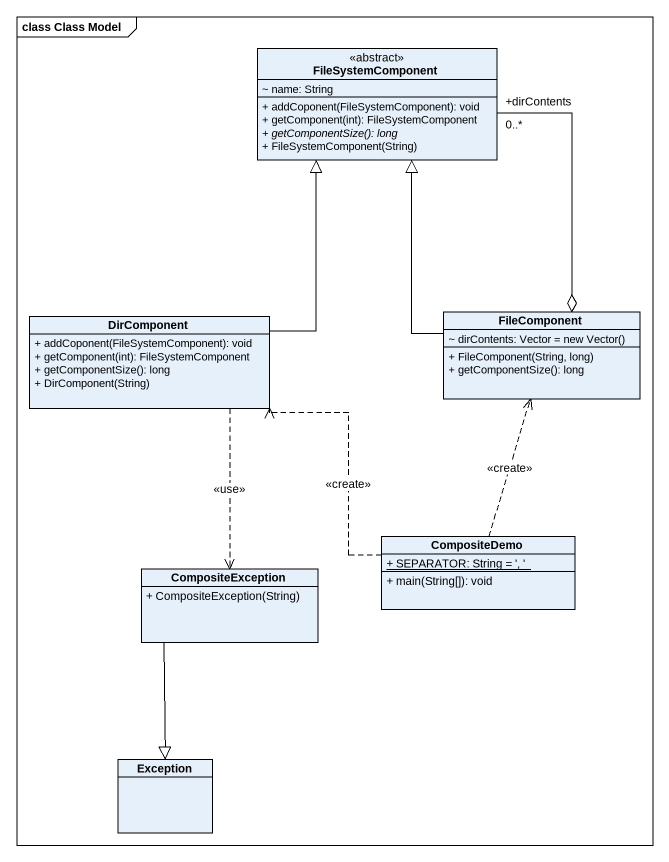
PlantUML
@startuml
mainframe class Class Model
hide circle
hide empty members
skinparam classAttributeIconSize 0
class FileSystemComponent <<abstract>> {
  ~ name: String
  + addCoponent(FileSystemComponent): void
  + getComponent(int): FileSystemComponent
  {abstract} + getComponentSize(): long
  + FileSystemComponent(String)
}
class DirComponent {
  + addCoponent(FileSystemComponent): void
  + getComponent(int): FileSystemComponent
  + getComponentSize(): long
  + DirComponent(String)
}
class FileComponent {
  {field} ~ dirContents: Vector = new Vector()
  + FileComponent(String, long)
  + getComponentSize(): long
}
class CompositeDemo {
  {static} + SEPARATOR: String = ', '
  + main(String[]): void
}
class CompositeException {
  + CompositeException(String)
}
class "Exception" as Exception_
FileSystemComponent "+dirContents\n0..*" --o FileComponent
DirComponent -up-|> FileSystemComponent
DirComponent ..> CompositeException : <<use>>
FileComponent -up-|> FileSystemComponent
CompositeDemo .up.> DirComponent : <<create>>
CompositeDemo .up.> FileComponent : <<create>>
CompositeException --|> Exception_
@enduml
